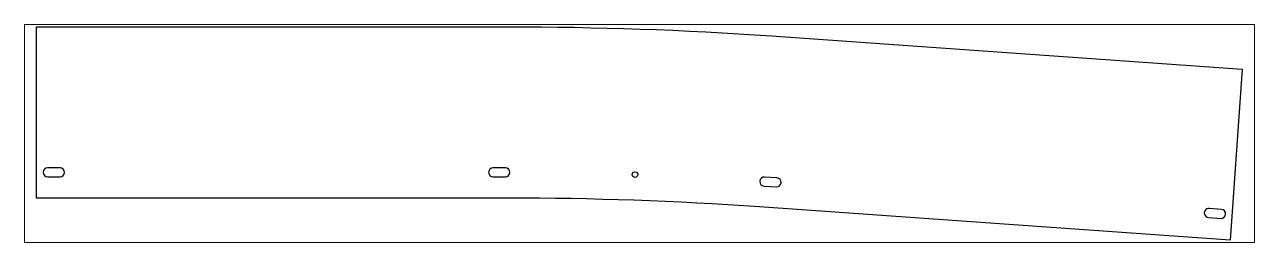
# Paper-space layout 'Layout1' of a CAD drawing. Header units: millimetres. Extents: x 0 to 257, y 75 to 120.
# The model-space entities are those that its viewports show. They can reach past a viewport. Long polylines and large blocks are cut down to what shows.
import ezdxf

# ---------------------------------------------------------------- set-up
doc = ezdxf.new("R2010")
doc.units = ezdxf.units.MM
doc.header["$LTSCALE"] = 25
doc.layers.add('3_Pezzi', color=7, linetype='Continuous')
doc.layers.add('5_Bulloni', color=7, linetype='Continuous')

# ---------------------------------------------------------------- blocks, each defined once
blk = doc.blocks.new('BL1553344777_00001')
at = {"layer": '5_Bulloni', "color": 4, "linetype": 'Continuous'}
for p, q in [((27.3, 35.2), (12.8, 35.2)), ((12.8, 24.7), (27.3, 24.7))]:
    blk.add_line(p, q, dxfattribs=at)
for centre, start, end in [((12.8, 30), 90, 270), ((27.3, 30), 270, 90)]:
    blk.add_arc(centre, 5.25, start, end, dxfattribs=at)
blk = doc.blocks.new('BL1553344777_00002')
at = {"layer": '5_Bulloni', "color": 4, "linetype": 'Continuous'}
for p, q in [((547.2, 35.3), (532.8, 35.3)), ((532.8, 24.8), (547.2, 24.8))]:
    blk.add_line(p, q, dxfattribs=at)
for centre, start, end in [((532.8, 30), 90, 270), ((547.2, 30), 270, 90)]:
    blk.add_arc(centre, 5.25, start, end, dxfattribs=at)
blk = doc.blocks.new('BL1553344777_00003')
at = {"layer": '5_Bulloni', "color": 2, "linetype": 'Continuous'}
blk.add_circle((698.3, 27.4), 3.25, dxfattribs=at)
blk = doc.blocks.new('BL1553344777_00004')
at = {"layer": '5_Bulloni', "color": 4, "linetype": 'Continuous'}
for p, q in [((864.1, 23.5), (849.7, 24.6)), ((848.9, 14.1), (863.4, 13.1))]:
    blk.add_line(p, q, dxfattribs=at)
for centre, start, end in [((849.3, 19.3), 85.952, 265.9514), ((863.7, 18.3), 265.952, 85.9514)]:
    blk.add_arc(centre, 5.25, start, end, dxfattribs=at)
blk = doc.blocks.new('BL1553344777_00005')
at = {"layer": '5_Bulloni', "color": 4, "linetype": 'Continuous'}
for p, q in [((1382.9, -13.2), (1368.4, -12.2)), ((1367.7, -22.6), (1382.2, -23.7))]:
    blk.add_line(p, q, dxfattribs=at)
for centre, start, end in [((1368.1, -17.4), 85.9507, 265.952), ((1382.5, -18.4), 265.952, 85.952)]:
    blk.add_arc(centre, 5.25, start, end, dxfattribs=at)
blk = doc.blocks.new('BL1553344777_00006')
at = {"layer": '3_Pezzi', "color": 3, "linetype": 'Continuous'}
for p, q in [((0, 0), (0, 200)), ((0, 200), (550.9, 200)), ((550.9, 200), (570, 200)), ((570, 200), (589.2, 199.8)), ((589.2, 199.8), (608.4, 199.6)), ((608.4, 199.6), (627.6, 199.3)), ((627.6, 199.3), (646.8, 198.9)), ((646.8, 198.9), (665.9, 198.5)), ((665.9, 198.5), (685.1, 197.9)), ((685.1, 197.9), (704.3, 197.3)), ((704.3, 197.3), (723.5, 196.6)), ((723.5, 196.6), (742.6, 195.8)), ((742.6, 195.8), (761.8, 194.9)), ((761.8, 194.9), (781, 193.9)), ((781, 193.9), (800.1, 192.8)), ((800.1, 192.8), (819.3, 191.7)), ((819.3, 191.7), (838.4, 190.5)), ((838.4, 190.5), (857.6, 189.2)), ((857.6, 189.2), (1407.2, 150.3)), ((1407.2, 150.3), (1393.1, -49.2)), ((550.9, 0), (0, 0)), ((569.1, 0), (550.9, 0)), ((587.4, -0.2), (569.1, 0)), ((605.7, -0.4), (587.4, -0.2)), ((624, -0.6), (605.7, -0.4)), ((642.3, -1), (624, -0.6)), ((660.6, -1.5), (642.3, -1)), ((678.9, -2), (660.6, -1.5)), ((697.2, -2.6), (678.9, -2)), ((715.5, -3.3), (697.2, -2.6)), ((733.8, -4), (715.5, -3.3)), ((752.1, -4.9), (733.8, -4)), ((770.4, -5.8), (752.1, -4.9)), ((788.6, -6.8), (770.4, -5.8)), ((806.9, -7.9), (788.6, -6.8)), ((825.2, -9.1), (806.9, -7.9)), ((843.5, -10.3), (825.2, -9.1)), ((1393.1, -49.2), (843.5, -10.3))]:
    blk.add_line(p, q, dxfattribs=at)

msp = doc.modelspace()

# ---------------------------------------------------------------- block references
at = {"layer": '3_Pezzi'}
msp.add_blockref('BL1553344777_00006', (0, 0), dxfattribs=at)
at = {"layer": '5_Bulloni'}
for name in ['BL1553344777_00001', 'BL1553344777_00002', 'BL1553344777_00003', 'BL1553344777_00004', 'BL1553344777_00005']:
    msp.add_blockref(name, (0, 0), dxfattribs=at)

psp = doc.layouts.get("Layout1")

# ---------------------------------------------------------------- viewports
at = {"layer": '0'}
psp.add_viewport(center=(128.5, 97.5), size=(257, 45.5174), view_center_point=(703.62, 75.38), view_height=254.2227, dxfattribs=at)

doc.saveas('drawing.dxf')
